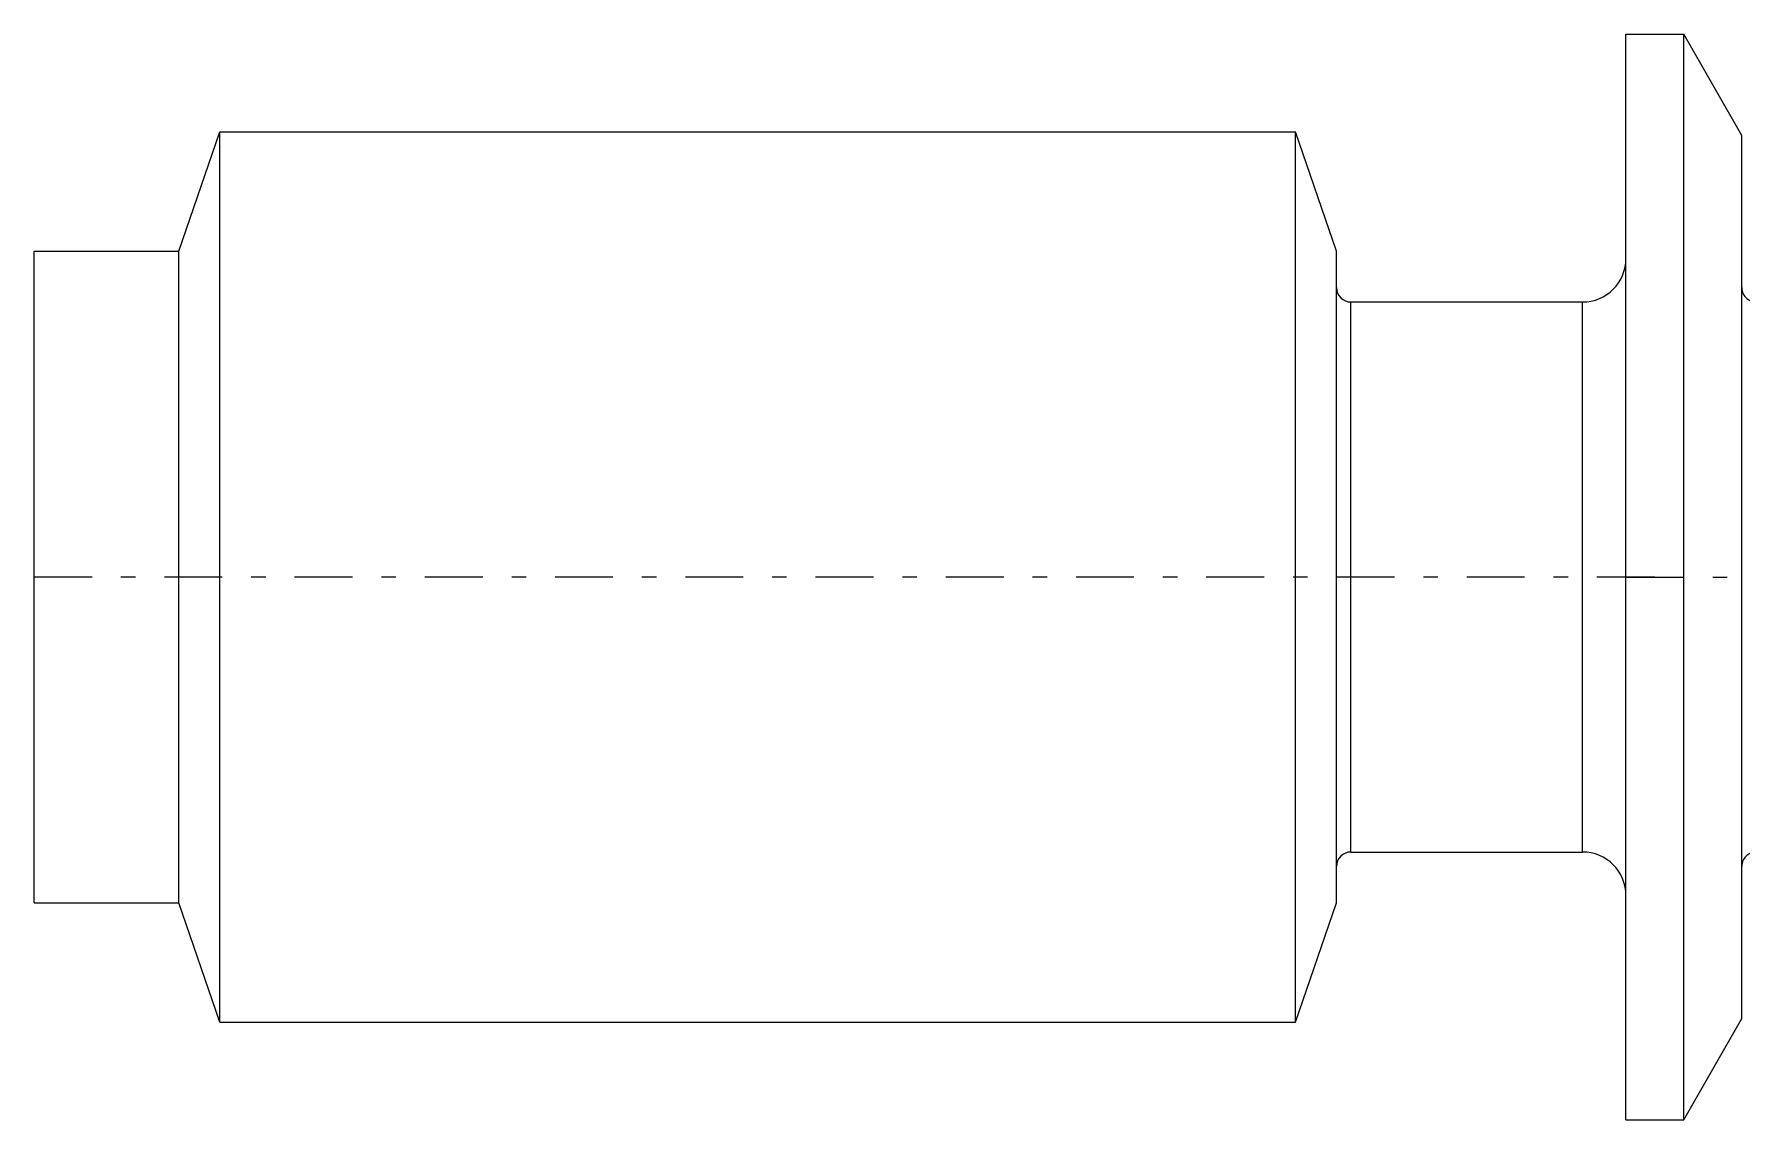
# Model space of a CAD drawing. Extents: x -11 to 23.5, y -3.8 to 3.8.
# Drawn here: x -11 to 0.8, y -3.75 to 3.75 of the extents above; entities that cross this region are included whole.
import ezdxf

# ---------------------------------------------------------------- set-up
doc = ezdxf.new("R2010")
doc.units = 0
for name, pattern in [('CENTER', [0.85, 0.4, -0.2, 0.05, -0.2]), ('PHL_CENTER', [0.75, 0.4, -0.35]), ('PHL_THICK', [0])]:
    doc.linetypes.add(name, pattern=pattern)
doc.layers.get('0').update_dxf_attribs({"linetype": 'CONTINUOUS'})
doc.layers.add('PROJECTION', color=7, linetype='CONTINUOUS')

msp = doc.modelspace()

# ---------------------------------------------------------------- linework, layer by layer
at = {"color": 92, "linetype": 'CENTER'}
for p, q in [((0.2, 0), (-11, 0)), ((0, 0), (23.5, 0))]:
    msp.add_line(p, q, dxfattribs=at)
at = {"layer": 'PROJECTION', "color": 7, "linetype": 'PHL_THICK'}
for p, q in [((0, 3.75), (0.4, 3.75)), ((0, -3.75), (0, 3.75)), ((0.8, 3.05), (0.4, 3.75)), ((0.4, -3.75), (0.4, 3.75)), ((-10, 2.25), (-9.71593, 3.075)), ((-9.71593, 3.075), (-2.28407, 3.075)), ((-9.71593, -3.075), (-9.71593, 3.075)), ((-2, 2.25), (-2.28407, 3.075)), ((-2.28407, -3.075), (-2.28407, 3.075)), ((0.8, -3.05), (0.8, 3.05)), ((-11, 2.25), (-10, 2.25)), ((-11, -2.25), (-11, 2.25)), ((-10, -2.25), (-10, 2.25)), ((-2, -2.25), (-2, 2.25)), ((-1.9, 1.9), (-0.3, 1.9)), ((-1.9, -1.9), (-1.9, 1.9)), ((-0.3, -1.9), (-0.3, 1.9)), ((-1.9, -1.9), (-0.3, -1.9)), ((-11, -2.25), (-10, -2.25)), ((-9.71593, -3.075), (-10, -2.25)), ((-2.28407, -3.075), (-2, -2.25)), ((0.4, -3.75), (0.8, -3.05)), ((-9.71593, -3.075), (-2.28407, -3.075)), ((0, -3.75), (0.4, -3.75))]:
    msp.add_line(p, q, dxfattribs=at)
at = {"layer": 'PROJECTION', "color": 3, "linetype": 'PHL_CENTER'}
for p, q in [((0.4, -3.75), (0.4, 3.75)), ((-9.71593, -3.075), (-9.71593, 3.075)), ((-2.28407, -3.075), (-2.28407, 3.075)), ((-10, -2.25), (-10, 2.25)), ((-1.9, -1.9), (-1.9, 1.9)), ((-0.3, -1.9), (-0.3, 1.9)), ((-0.000152, -0.0001), (-0.00002, 0.000131)), ((-0.000124, 0.000131), (-0.00007, 0.000131)), ((-0.000124, 0.000077), (-0.000124, 0.000131)), ((-0.000124, 0.000077), (-0.00007, 0.000077)), ((-0.00007, 0.000077), (-0.00007, 0.000131)), ((-0.000043, -0.000008), (0.000001, 0.000069)), ((-0.00002, 0.000131), (0.000022, 0.000131)), ((0.000044, -0.000008), (0.000001, 0.000069)), ((0.000153, -0.0001), (0.000022, 0.000131)), ((0.000073, 0.000131), (0.000127, 0.000131)), ((0.000073, 0.000077), (0.000073, 0.000131)), ((0.000073, 0.000077), (0.000127, 0.000077)), ((0.000127, 0.000077), (0.000127, 0.000131)), ((-0.000152, -0.0001), (-0.000088, -0.0001)), ((-0.000088, -0.0001), (-0.000061, -0.000051)), ((-0.000061, -0.000051), (0.000062, -0.000051)), ((-0.000043, -0.000008), (0.000044, -0.000008)), ((0.00009, -0.0001), (0.000062, -0.000051)), ((0.00009, -0.0001), (0.000153, -0.0001))]:
    msp.add_line(p, q, dxfattribs=at)
msp.add_circle((0, 0), 0.0002, dxfattribs=at)
at = {"layer": 'PROJECTION', "color": 7, "linetype": 'PHL_THICK'}
for centre, radius, start, end in [((-0.3, 2.2), 0.3, 270.0000006, 0), ((-1.9, 2), 0.1, 180.0171401, 270.0000173), ((0.9, 2), 0.1, 180.0383137, 188.0679491), ((-1.9, -2), 0.1, 89.9999827, 179.9828599), ((-0.3, -2.2), 0.3, 0, 89.9999994), ((0.9, -2), 0.1, 171.9320509, 179.9616863)]:
    msp.add_arc(centre, radius, start, end, dxfattribs=at)
at = {"layer": 'PROJECTION', "color": 3, "linetype": 'PHL_CENTER'}
for centre, start, end in [((-1.9, 2), 179.9999963, 180.0171401), ((0.9, 2), 179.9999963, 180.0383137), ((0.9, 2), 188.0679491, 269.99999), ((-1.9, -2), 179.9828599, 180.0000037), ((0.9, -2), 179.9616863, 180.0000037), ((0.9, -2), 90.00001, 171.9320509)]:
    msp.add_arc(centre, 0.1, start, end, dxfattribs=at)

doc.saveas('drawing.dxf')
